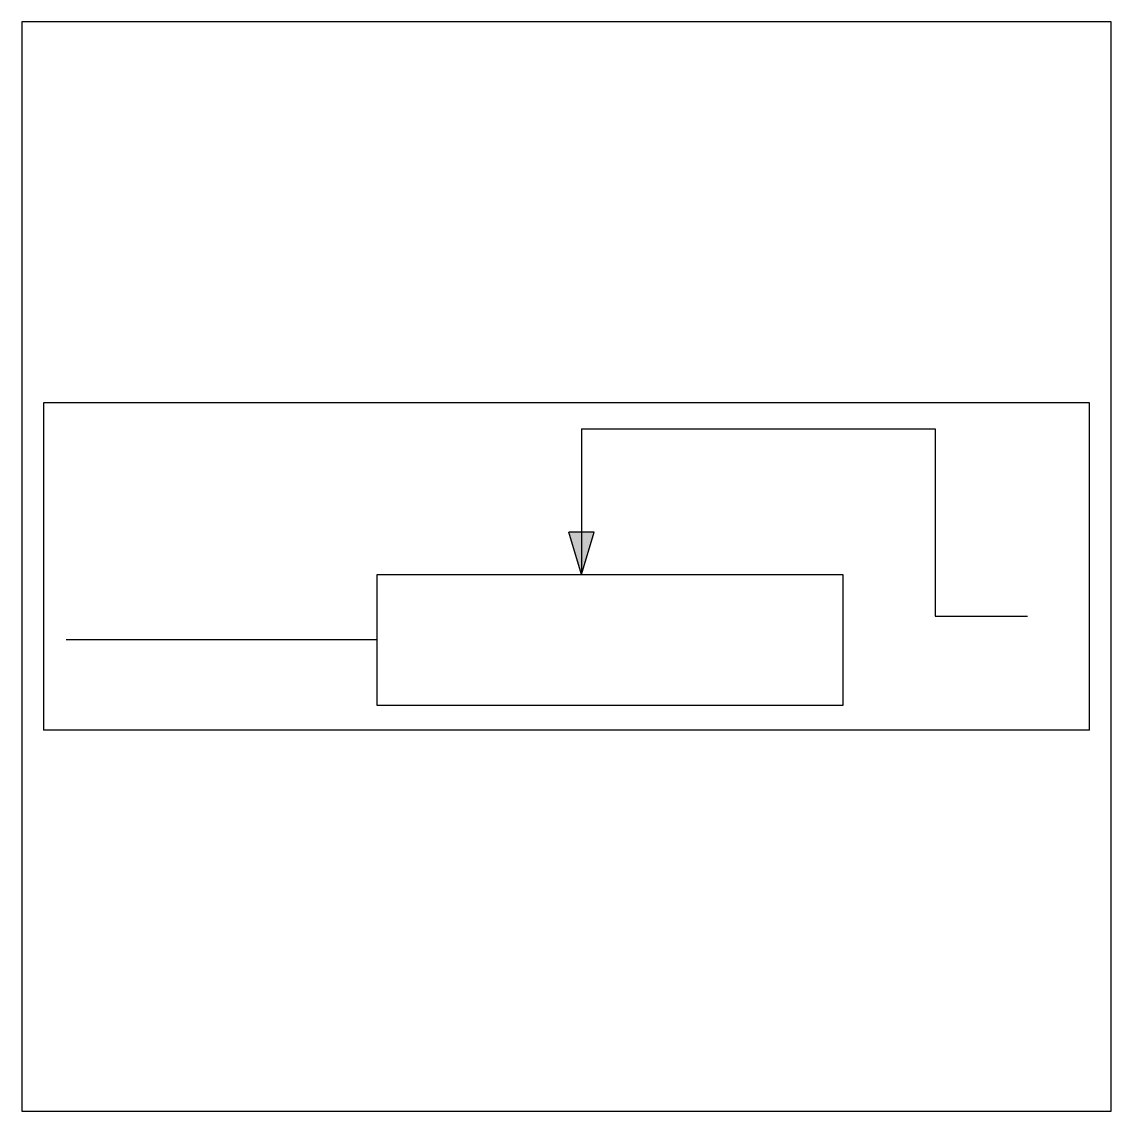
# Model space of a CAD drawing. Header units: millimetres. Extents: x 0 to 1000, y 0 to 1000.
import ezdxf

# ---------------------------------------------------------------- set-up
doc = ezdxf.new("R2010")
doc.units = ezdxf.units.MM
doc.layers.get('0').update_dxf_attribs({"color": 2})
doc.layers.add('1', color=1, linetype='Continuous')
doc.layers.add('3', color=7, linetype='Continuous')

msp = doc.modelspace()

# ---------------------------------------------------------------- hatches: boundary and pattern name
at = {"layer": '3'}
h = msp.add_hatch(color=256, dxfattribs=at)
h.paths.add_polyline_path([(525.3, 531.5), (513.7, 531.5), (513.7, 492.7)])
h.paths.add_polyline_path([(513.7, 531.5), (502.1, 531.5), (513.7, 492.7)])

# ---------------------------------------------------------------- linework, layer by layer
at = {"color": 2}
msp.add_lwpolyline([(0, 0), (1000, 0), (1000, 1000), (0, 1000)], close=True, dxfattribs=at)
at = {"layer": '1', "color": 1}
for p, q in [((980, 650.3), (20, 650.3)), ((20, 650.3), (20, 349.7)), ((980, 349.7), (980, 650.3)), ((980, 349.7), (20, 349.7))]:
    msp.add_line(p, q, dxfattribs=at)
at = {"layer": '3'}
for p, q in [((513.7, 626.4), (838.5, 626.4)), ((513.7, 626.4), (513.7, 492.7)), ((838.5, 626.4), (838.5, 454.5)), ((525.3, 531.5), (502.1, 531.5)), ((513.7, 492.7), (502.1, 531.5)), ((513.7, 492.7), (525.3, 531.5)), ((838.5, 454.5), (923.3, 454.5)), ((326.3, 432.6), (40.8, 432.6))]:
    msp.add_line(p, q, dxfattribs=at)
msp.add_lwpolyline([(326.3, 492.7), (753.5, 492.7), (753.5, 372.5), (326.3, 372.5)], close=True, dxfattribs=at)

doc.saveas('drawing.dxf')
